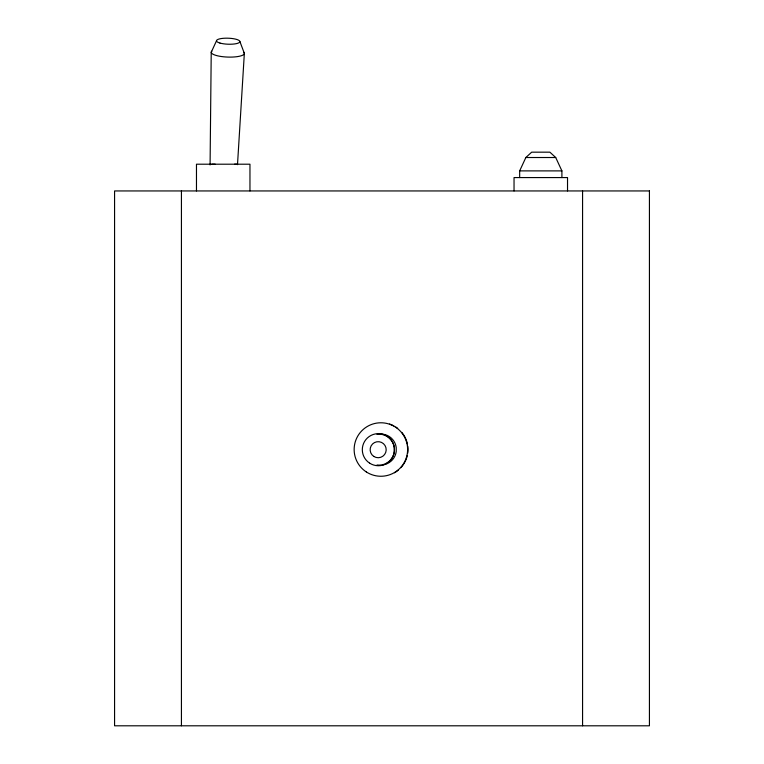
<?xml version="1.0" encoding="UTF-8"?>
<svg xmlns="http://www.w3.org/2000/svg" width="764" height="764" viewBox="0 0 764 764"><rect width="100%" height="100%" fill="white"/><g stroke="black" fill="none" stroke-linecap="round" stroke-linejoin="round"><path stroke-width="1.15" d="M210.081 164.948L211.227 52.286L216.498 40.817M237.499 164.671L244.346 53.375L239.915 41.59M519.663 177.573L519.663 170.888L525.852 157.518L531.677 152.17L549.889 152.17L555.714 157.518L561.903 170.888L561.903 177.573M237.107 164.203L234.558 164.203M215.19 164.203L211.867 164.203M525.852 157.518L555.714 157.518M519.663 170.888L561.903 170.888M582.569 190.943L582.569 725.8M567.528 190.943L567.528 177.573L514.038 177.573L514.038 190.943M249.962 190.943L249.962 164.203L196.472 164.203L196.472 190.943M181.431 190.943L181.431 725.8M243.773 52.258A16.569 4.25 2.1 0 1 227.825 57.08A16.569 4.25 2.1 0 1 211.781 51.207M382.907 464.856A15.471 15.471 0 0 0 396.229 451.534L396.22 447.494A15.471 15.471 0 0 0 378.858 434.172M384.941 463.939A15.471 15.471 0 0 0 394.358 451.658L394.348 447.618A15.471 15.471 0 0 0 384.932 435.346M383.996 464.292A15.471 15.471 0 0 1 382.029 464.818M381.035 464.98A15.471 15.471 0 0 1 376.996 464.98M376.986 434.305A15.471 15.471 0 0 1 381.026 434.296M382.019 434.468A15.471 15.471 0 0 1 383.986 434.993M407.795 446.186A26.74 26.74 0 0 1 407.747 453.167M407.327 455.478A26.74 26.74 0 0 1 403.707 464.025M403.058 464.98A26.74 26.74 0 0 1 400.833 467.702M398.302 470.099A26.74 26.74 0 0 1 394.453 472.754M389.487 424.049A26.74 26.74 0 0 1 393.785 425.863M395.79 427.038A26.74 26.74 0 0 1 397.691 428.394M401.864 432.443A26.74 26.74 0 0 1 407.413 443.894M649.429 190.943L114.571 190.943L114.571 725.8L649.429 725.8L649.429 190.943M219.946 43.061A11.718 3.008 2.1 0 0 239.524 42.354A11.718 3.008 2.1 0 0 225.151 38.2A11.718 3.008 2.1 0 0 219.946 43.061M366.348 471.961A26.74 26.74 0 0 0 407.594 450.875A26.74 26.74 0 0 0 368.706 425.71A26.74 26.74 0 0 0 366.348 471.961M373.806 456.433A8.022 8.022 0 0 0 386.183 450.111A8.022 8.022 0 0 0 374.522 442.557A8.022 8.022 0 0 0 373.806 456.433M369.633 463.156A16.044 16.044 0 0 0 394.386 450.502A16.044 16.044 0 0 0 371.056 435.404A16.044 16.044 0 0 0 369.633 463.156"/></g></svg>
